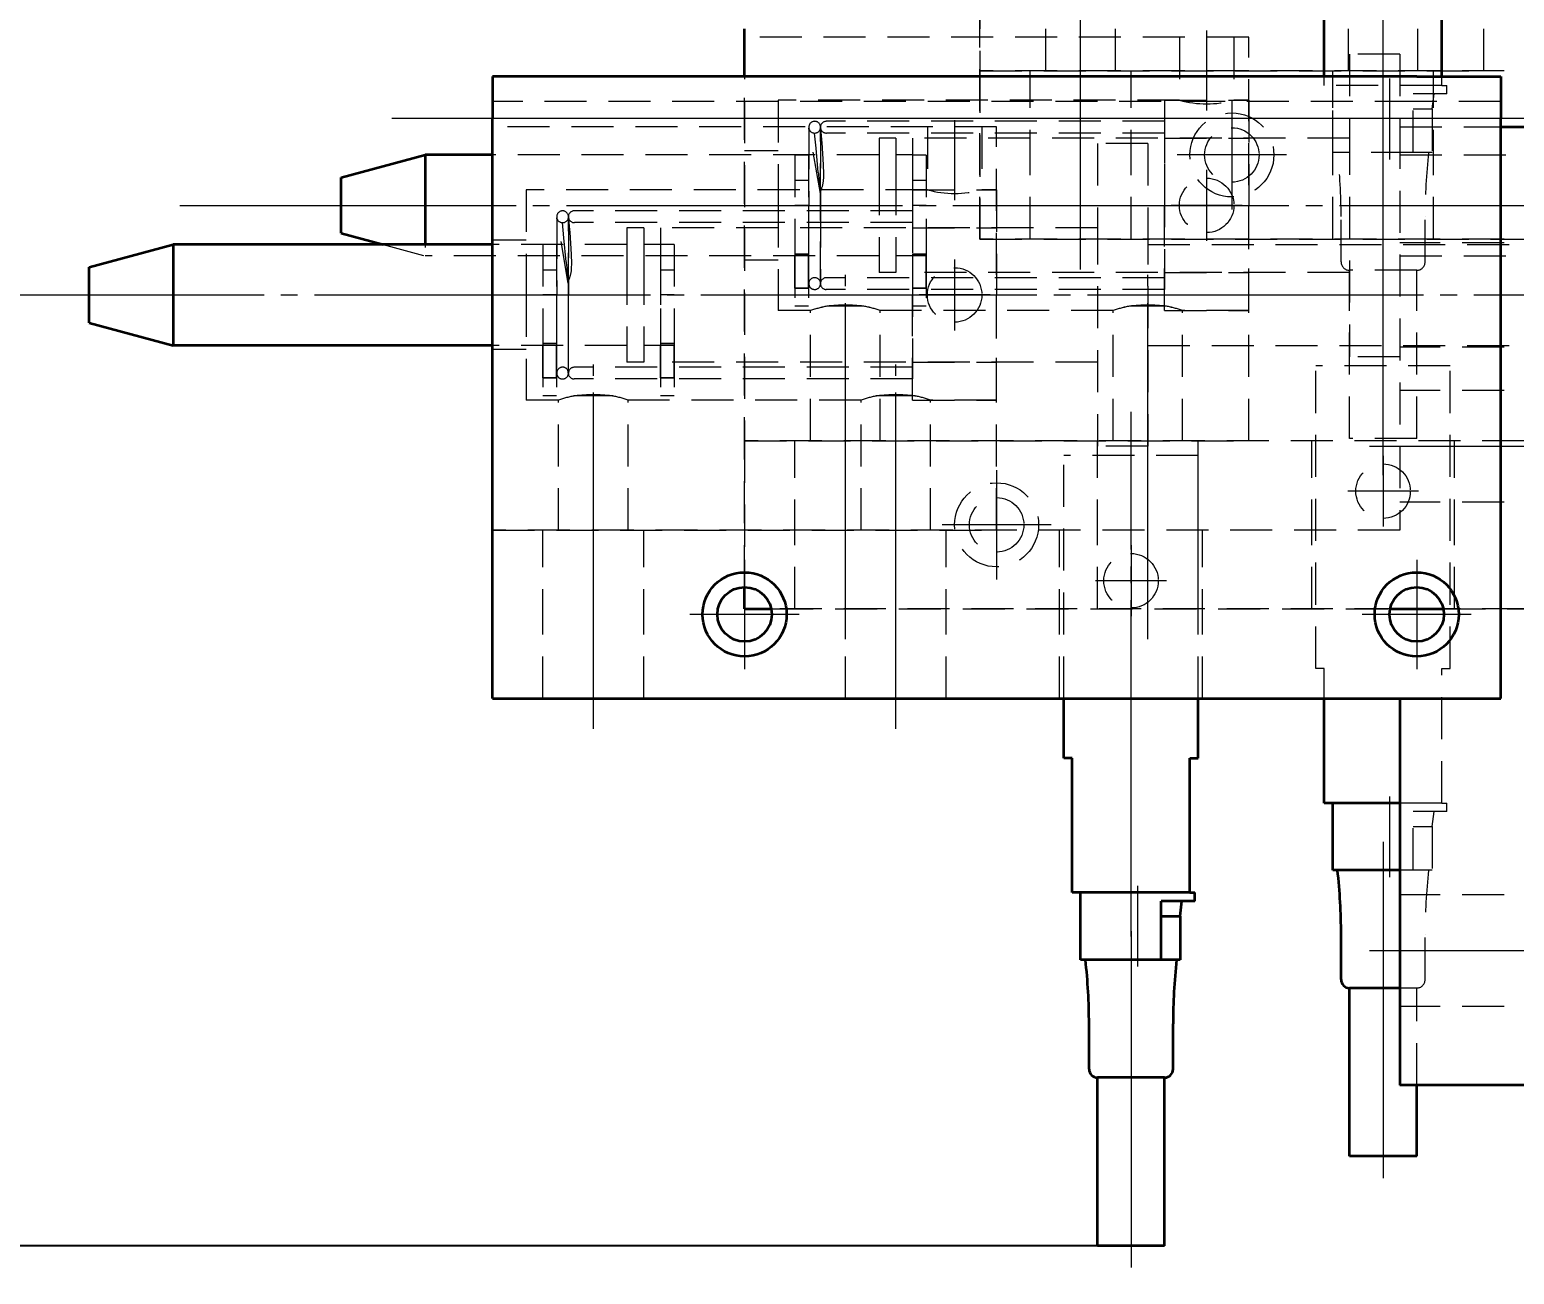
# Model space of a CAD drawing. Header units: millimetres. Extents: x 9439 to 18429, y 1498 to 3280.
# Drawn here: x 10756 to 10844.3, y 2666.8 to 2740.8 of the extents above; entities that cross this region are included whole.
import ezdxf

# ---------------------------------------------------------------- set-up
doc = ezdxf.new("R2010")
doc.units = ezdxf.units.MM
doc.linetypes.add('CENTER-HOKUTO', pattern=[23, 20, -1, 1, -1])
doc.linetypes.add('HIDDEN-HOKUTO', pattern=[3.8, 2.5, -1.3])
doc.layers.add('AM_7', color=2, linetype='CENTER-HOKUTO', lineweight=30)
doc.layers.add('AM_HID', color=1, linetype='HIDDEN-HOKUTO', lineweight=25)
doc.layers.add('word_dim', color=253, linetype='Continuous')
doc.styles.get("Standard").update_dxf_attribs({"font": 'romans.shx', "bigfont": 'bigfont.shx'})
doc.dimstyles.new('RS1-6', dxfattribs={"dimscale": 6, "dimtxt": 3.5, "dimasz": 3, "dimexe": 1, "dimexo": 0, "dimgap": 1, "dimtad": 3, "dimdsep": 46, "dimtxsty": 'Standard', "dimblk1": 'OPEN', "dimblk2": 'OPEN', "dimsah": 1, "dimcen": 0, "dimclrd": 256, "dimclre": 256, "dimclrt": 3, "dimadec": 0, "dimazin": 0, "dimtfac": 1, "dimtmove": 0, "dimatfit": 3, "dimldrblk": 'OPEN', "dimfxl": 0, "dimtolj": 1, "dimtzin": 0, "dimarcsym": 0})

# ---------------------------------------------------------------- blocks, each defined once
blk = doc.blocks.new('_Open')
at = {"color": 0, "lineweight": -2}
for p, q in [((-1, 0.1667), (0, 0)), ((-1, -0.1667), (0, 0)), ((0, 0), (-1, 0))]:
    blk.add_line(p, q, dxfattribs=at)
blk = doc.blocks.new('*D270')
at = {"layer": 'DEFPOINTS', "color": 0, "linetype": 'Continuous', "ltscale": 2}
for p in [(10978.514, 2934.659), (10663.972, 2668.456), (10821.513, 2668.456)]:
    blk.add_point(p, dxfattribs=at)
at = {"layer": 'word_dim', "linetype": 'Continuous', "lineweight": -2, "ltscale": 2}
for p, q in [((10978.514, 2934.659), (10657.972, 2934.659)), ((10663.972, 2916.659), (10663.972, 2686.456)), ((10821.513, 2668.456), (10657.972, 2668.456))]:
    blk.add_line(p, q, dxfattribs=at)
at = {"layer": 'word_dim', "linetype": 'Continuous', "lineweight": -2, "ltscale": 2, "xscale": 18, "yscale": 18, "zscale": 18}
for p, rotation in [((10663.972, 2934.659), 90), ((10663.972, 2668.456), 270)]:
    blk.add_blockref('_Open', p, dxfattribs=dict(at, rotation=rotation))
at = {"layer": 'word_dim', "color": 3, "linetype": 'Continuous', "ltscale": 2, "insert": (10647.472, 2801.558), "char_height": 21, "attachment_point": 5, "rotation": 90}
blk.add_mtext('\\A1;266.2', dxfattribs=at)

msp = doc.modelspace()

# ---------------------------------------------------------------- linework, layer by layer
at = {"color": 7, "lineweight": 35, "ltscale": 0.186572}
for p, q in [((10833.013, 2738.006), (10833.013, 2745.469)), ((10840.013, 2738.006), (10840.013, 2745.469))]:
    msp.add_line(p, q, dxfattribs=at)
at = {"color": 7, "lineweight": 35, "ltscale": 0.07065}
msp.add_line((10798.513, 2738.006), (10798.513, 2740.832), dxfattribs=at)
at = {"color": 7, "lineweight": 35, "ltscale": 0.0625}
for p, q in [((10783.513, 2738.006), (10783.513, 2735.506)), ((10843.513, 2738.006), (10843.513, 2735.506))]:
    msp.add_line(p, q, dxfattribs=at)
at = {"color": 7, "lineweight": 35}
for p, q in [((10838.513, 2738.006), (10783.513, 2738.006)), ((10783.513, 2701.006), (10783.513, 2735.506)), ((10843.513, 2701.006), (10843.513, 2735.506)), ((10783.513, 2701.006), (10843.513, 2701.006)), ((10837.513, 2701.006), (10837.513, 2678.006))]:
    msp.add_line(p, q, dxfattribs=at)
at = {"color": 7, "lineweight": 35, "ltscale": 0.125}
msp.add_line((10838.513, 2738.006), (10843.513, 2738.006), dxfattribs=at)
at = {"color": 7, "lineweight": 35, "ltscale": 0.1}
for p, q in [((10843.513, 2735.006), (10847.513, 2735.006)), ((10833.513, 2690.783), (10833.513, 2694.783)), ((10818.513, 2685.456), (10818.513, 2689.456)), ((10823.513, 2678.456), (10819.513, 2678.456)), ((10838.513, 2673.783), (10834.513, 2673.783)), ((10823.513, 2668.456), (10819.513, 2668.456))]:
    msp.add_line(p, q, dxfattribs=at)
at = {"color": 7, "lineweight": 35, "ltscale": 0.12941}
for p, q in [((10774.513, 2731.993), (10779.513, 2733.332)), ((10759.513, 2726.666), (10764.513, 2728.006))]:
    msp.add_line(p, q, dxfattribs=at)
at = {"color": 7, "lineweight": 35, "ltscale": 0.075}
for p, q in [((10779.513, 2733.332), (10779.513, 2730.332)), ((10837.513, 2683.783), (10834.513, 2683.783))]:
    msp.add_line(p, q, dxfattribs=at)
at = {"color": 7, "lineweight": 35, "ltscale": 0.099994}
msp.add_line((10783.512, 2733.332), (10779.513, 2733.332), dxfattribs=at)
at = {"color": 7, "lineweight": 35, "ltscale": 0.041506}
msp.add_line((10774.513, 2730.332), (10774.513, 2731.993), dxfattribs=at)
at = {"color": 7, "lineweight": 35, "ltscale": 0.008224}
for p, q in [((10774.513, 2730.003), (10774.513, 2730.332)), ((10759.513, 2724.677), (10759.513, 2725.006))]:
    msp.add_line(p, q, dxfattribs=at)
at = {"color": 7, "lineweight": 35, "ltscale": 0.014861}
msp.add_line((10779.513, 2730.332), (10779.513, 2729.738), dxfattribs=at)
at = {"color": 7, "lineweight": 35, "ltscale": 0.033282}
for p, q in [((10774.513, 2728.672), (10774.513, 2730.003)), ((10759.513, 2723.346), (10759.513, 2724.677))]:
    msp.add_line(p, q, dxfattribs=at)
at = {"color": 7, "lineweight": 35, "ltscale": 0.043293}
msp.add_line((10779.513, 2729.738), (10779.513, 2728.006), dxfattribs=at)
at = {"color": 7, "lineweight": 35, "ltscale": 0.06431}
msp.add_line((10774.513, 2728.672), (10776.997, 2728.006), dxfattribs=at)
at = {"color": 7, "lineweight": 35, "ltscale": 0.075001}
msp.add_line((10764.513, 2728.006), (10764.513, 2725.006), dxfattribs=at)
at = {"color": 7, "lineweight": 35, "ltscale": 0.475}
for p, q in [((10783.513, 2728.006), (10764.513, 2728.006)), ((10783.513, 2722.006), (10764.513, 2722.006))]:
    msp.add_line(p, q, dxfattribs=at)
at = {"color": 7, "lineweight": 35, "ltscale": 0.041505}
msp.add_line((10759.513, 2725.006), (10759.513, 2726.666), dxfattribs=at)
at = {"color": 7, "lineweight": 35, "ltscale": 0.01486}
msp.add_line((10764.513, 2725.006), (10764.513, 2724.412), dxfattribs=at)
at = {"color": 7, "lineweight": 35, "ltscale": 0.060139}
msp.add_line((10764.513, 2724.412), (10764.513, 2722.006), dxfattribs=at)
at = {"color": 7, "lineweight": 35, "ltscale": 0.129409}
msp.add_line((10759.513, 2723.346), (10764.513, 2722.006), dxfattribs=at)
at = {"color": 7, "lineweight": 35, "ltscale": 0.032375}
msp.add_line((10798.513, 2706.332), (10798.513, 2707.627), dxfattribs=at)
at = {"color": 7, "lineweight": 35, "ltscale": 0.039691}
msp.add_line((10798.513, 2706.332), (10800.1, 2706.332), dxfattribs=at)
at = {"color": 7, "lineweight": 35, "ltscale": 0.079395}
msp.add_line((10836.924, 2706.332), (10840.1, 2706.332), dxfattribs=at)
at = {"color": 7, "lineweight": 35, "ltscale": 0.088748}
for p, q in [((10817.513, 2697.456), (10817.513, 2701.006)), ((10825.513, 2697.456), (10825.513, 2701.006))]:
    msp.add_line(p, q, dxfattribs=at)
at = {"color": 7, "lineweight": 35, "ltscale": 0.155597}
msp.add_line((10833.013, 2694.783), (10833.013, 2701.006), dxfattribs=at)
at = {"color": 7, "lineweight": 35, "ltscale": 0.0125}
for p, q in [((10818.013, 2697.456), (10817.513, 2697.456)), ((10825.013, 2697.456), (10825.513, 2697.456)), ((10825.313, 2688.956), (10825.313, 2689.456))]:
    msp.add_line(p, q, dxfattribs=at)
at = {"color": 7, "lineweight": 35, "ltscale": 0.2}
for p, q in [((10818.013, 2689.456), (10818.013, 2697.456)), ((10825.013, 2689.456), (10825.013, 2697.456))]:
    msp.add_line(p, q, dxfattribs=at)
at = {"color": 7, "lineweight": 35, "ltscale": 0.112524}
msp.add_line((10837.514, 2694.783), (10833.013, 2694.783), dxfattribs=at)
at = {"color": 7, "lineweight": 35, "ltscale": 0.100009}
msp.add_line((10837.513, 2690.783), (10833.513, 2690.783), dxfattribs=at)
at = {"color": 7, "lineweight": 35, "ltscale": 0.175}
msp.add_line((10825.013, 2689.456), (10818.013, 2689.456), dxfattribs=at)
at = {"color": 7, "lineweight": 35, "ltscale": 0.0875}
msp.add_line((10823.303, 2685.456), (10823.303, 2688.956), dxfattribs=at)
at = {"color": 7, "lineweight": 35, "ltscale": 0.05025}
msp.add_line((10825.313, 2688.956), (10823.303, 2688.956), dxfattribs=at)
at = {"color": 7, "lineweight": 35, "ltscale": 0.022639}
msp.add_line((10824.442, 2688.056), (10824.543, 2688.956), dxfattribs=at)
at = {"color": 7, "lineweight": 35, "ltscale": 0.007501}
msp.add_line((10825.013, 2689.456), (10825.313, 2689.456), dxfattribs=at)
at = {"color": 7, "lineweight": 35, "ltscale": 0.028497}
for p, q in [((10823.303, 2688.056), (10824.442, 2688.056)), ((10824.442, 2685.456), (10823.303, 2685.456))]:
    msp.add_line(p, q, dxfattribs=at)
at = {"color": 7, "lineweight": 35, "ltscale": 0.064999}
msp.add_line((10824.442, 2688.056), (10824.442, 2685.456), dxfattribs=at)
at = {"color": 7, "lineweight": 35, "ltscale": 0.0675}
for p, q in [((10834.013, 2684.283), (10834.013, 2686.982)), ((10819.013, 2678.956), (10819.013, 2681.656)), ((10824.013, 2678.956), (10824.013, 2681.656))]:
    msp.add_line(p, q, dxfattribs=at)
at = {"color": 7, "lineweight": 35, "ltscale": 0.119751}
msp.add_line((10823.303, 2685.456), (10818.513, 2685.456), dxfattribs=at)
at = {"color": 7, "lineweight": 35, "ltscale": 0.25}
for p, q in [((10834.513, 2673.783), (10834.513, 2683.783)), ((10819.513, 2668.456), (10819.513, 2678.456)), ((10823.513, 2668.456), (10823.513, 2678.456)), ((10847.513, 2678.006), (10837.513, 2678.006))]:
    msp.add_line(p, q, dxfattribs=at)
at = {"color": 7, "lineweight": 35, "ltscale": 0.105597}
msp.add_line((10838.513, 2673.783), (10838.513, 2678.006), dxfattribs=at)
at = {"color": 7, "lineweight": 35}
for centre, radius in [((10798.513, 2706.006), 2.5), ((10838.513, 2706.006), 2.5), ((10798.513, 2706.006), 1.621), ((10838.513, 2706.006), 1.621)]:
    msp.add_circle(centre, radius, dxfattribs=at)
for centre, radius, start, end in [((10799.733, 2686.982), 34.28, 0, 6.36445), ((10784.733, 2681.656), 34.28, 0, 6.36445), ((10858.292, 2681.656), 34.28, 173.63555, 180.00001), ((10834.513, 2684.283), 0.5, 180.00001, 270), ((10819.513, 2678.956), 0.5, 180.00001, 270), ((10823.513, 2678.956), 0.5, 270, 0)]:
    msp.add_arc(centre, radius, start, end, dxfattribs=at)
at = {"layer": 'AM_7', "color": 2, "lineweight": 13}
for p, q in [((10836.513, 2724.819), (10836.513, 2766.983)), ((10818.513, 2726.526), (10818.513, 2748.203)), ((10836.513, 2737.526), (10836.513, 2747.203)), ((10826.013, 2740.729), (10826.013, 2735.973)), ((10836.513, 2714.283), (10836.513, 2740.519)), ((10836.913, 2733.069), (10836.913, 2737.869)), ((10827.513, 2736.582), (10827.513, 2730.082)), ((10849.513, 2735.506), (10777.512, 2735.506)), ((10844.013, 2735.506), (10778.012, 2735.506)), ((10844.013, 2735.506), (10778.012, 2735.506)), ((10844.013, 2735.506), (10778.012, 2735.506)), ((10811.013, 2735.403), (10811.013, 2730.646)), ((10830.763, 2733.332), (10824.263, 2733.332)), ((10826.013, 2732.44), (10826.013, 2728.225)), ((10764.913, 2730.332), (10880.113, 2730.332)), ((10828.12, 2730.332), (10823.905, 2730.332)), ((10811.013, 2727.113), (10811.013, 2722.899)), ((10804.513, 2704.526), (10804.513, 2726.203)), ((10822.513, 2704.526), (10822.513, 2726.203)), ((10749.913, 2725.006), (10865.113, 2725.006)), ((10813.12, 2725.006), (10808.905, 2725.006)), ((10789.513, 2699.2), (10789.513, 2720.877)), ((10807.513, 2699.2), (10807.513, 2720.877)), ((10821.513, 2686.856), (10821.513, 2718.056)), ((10835.712, 2716.006), (10857.313, 2716.006)), ((10836.513, 2715.44), (10836.513, 2711.225)), ((10813.513, 2714.582), (10813.513, 2708.082)), ((10838.62, 2713.332), (10834.405, 2713.332)), ((10816.763, 2711.332), (10810.263, 2711.332)), ((10821.513, 2710.113), (10821.513, 2705.899)), ((10798.513, 2709.256), (10798.513, 2702.756)), ((10838.513, 2709.256), (10838.513, 2702.756)), ((10823.62, 2708.006), (10819.405, 2708.006)), ((10801.763, 2706.006), (10795.263, 2706.006)), ((10841.763, 2706.006), (10835.263, 2706.006)), ((10836.913, 2690.382), (10836.913, 2695.182)), ((10836.513, 2692.482), (10836.513, 2672.083)), ((10821.913, 2685.056), (10821.913, 2689.856)), ((10821.513, 2687.156), (10821.513, 2666.756)), ((10835.712, 2686.006), (10857.313, 2686.006))]:
    msp.add_line(p, q, dxfattribs=at)
at = {"layer": 'AM_HID', "color": 1, "lineweight": 13}
for p, q in [((10812.513, 2762.332), (10812.513, 2738.332)), ((10842.513, 2738.332), (10842.513, 2762.332)), ((10816.446, 2738.332), (10816.446, 2746.082)), ((10820.58, 2738.332), (10820.58, 2746.082)), ((10834.446, 2738.332), (10834.446, 2746.082)), ((10838.58, 2738.332), (10838.58, 2746.082)), ((10812.513, 2728.332), (10812.513, 2743.333)), ((10798.513, 2740.332), (10798.513, 2716.332)), ((10828.513, 2740.332), (10798.513, 2740.332)), ((10824.392, 2740.332), (10824.392, 2736.582)), ((10827.634, 2740.332), (10827.634, 2736.582)), ((10828.513, 2716.332), (10828.513, 2740.332)), ((10834.513, 2739.332), (10834.513, 2734.647)), ((10837.513, 2739.332), (10834.513, 2739.332)), ((10837.513, 2739.332), (10837.513, 2735.007)), ((10866.513, 2738.332), (10812.513, 2738.332)), ((10812.513, 2738.332), (10812.513, 2728.332)), ((10812.513, 2738.332), (10842.513, 2738.332)), ((10815.513, 2732.332), (10815.513, 2738.332)), ((10821.513, 2732.332), (10821.513, 2738.332)), ((10833.513, 2732.332), (10833.513, 2738.332)), ((10839.513, 2732.332), (10839.513, 2738.332)), ((10798.513, 2707.627), (10798.513, 2738.006)), ((10833.013, 2737.469), (10833.013, 2738.006)), ((10840.013, 2737.469), (10833.013, 2737.469)), ((10833.513, 2733.469), (10833.513, 2737.469)), ((10840.013, 2737.469), (10840.013, 2738.006)), ((10840.013, 2737.469), (10840.313, 2737.469)), ((10840.313, 2736.969), (10840.313, 2737.469)), ((10838.513, 2736.506), (10783.513, 2736.506)), ((10800.513, 2736.582), (10800.513, 2730.332)), ((10824.392, 2736.582), (10800.513, 2736.582)), ((10823.513, 2736.582), (10823.513, 2730.332)), ((10823.513, 2736.582), (10828.513, 2736.582)), ((10828.513, 2736.582), (10827.634, 2736.582)), ((10828.513, 2736.582), (10828.513, 2730.332)), ((10838.303, 2733.469), (10838.303, 2736.969)), ((10840.313, 2736.969), (10838.303, 2736.969)), ((10843.513, 2736.506), (10838.513, 2736.506)), ((10839.442, 2736.069), (10839.543, 2736.969)), ((10838.303, 2736.069), (10839.442, 2736.069)), ((10838.303, 2736.069), (10839.442, 2736.069)), ((10839.442, 2736.069), (10839.442, 2733.469)), ((10783.513, 2735.006), (10783.513, 2711.006)), ((10813.513, 2735.006), (10783.513, 2735.006)), ((10802.333, 2734.983), (10802.333, 2730.332)), ((10803.023, 2731.039), (10802.339, 2734.919)), ((10802.764, 2733.728), (10802.683, 2734.632)), ((10803.028, 2735.041), (10803.028, 2730.332)), ((10803.043, 2734.929), (10803.028, 2735.041)), ((10803.033, 2734.972), (10803.033, 2734.982)), ((10803.033, 2730.332), (10803.033, 2734.972)), ((10803.033, 2730.332), (10803.033, 2734.972)), ((10823.513, 2735.332), (10803.373, 2735.332)), ((10823.513, 2734.632), (10803.383, 2734.632)), ((10809.392, 2735.006), (10809.392, 2731.256)), ((10812.634, 2735.006), (10812.634, 2731.256)), ((10813.513, 2711.006), (10813.513, 2735.006)), ((10823.513, 2735.332), (10823.513, 2725.332)), ((10834.513, 2734.647), (10834.513, 2721.332)), ((10837.513, 2735.006), (10843.513, 2735.006)), ((10837.513, 2735.006), (10837.513, 2711.006)), ((10802.895, 2732.297), (10802.764, 2733.728)), ((10806.513, 2734.332), (10806.513, 2732.25)), ((10807.513, 2734.332), (10806.513, 2734.332)), ((10807.513, 2734.332), (10807.513, 2732.25)), ((10808.513, 2734.332), (10808.513, 2732.25)), ((10834.513, 2734.332), (10808.513, 2734.332)), ((10819.513, 2734.006), (10819.513, 2729.321)), ((10822.513, 2734.006), (10819.513, 2734.006)), ((10822.513, 2734.006), (10822.513, 2729.321)), ((10823.513, 2734.332), (10828.513, 2734.332)), ((10779.513, 2733.332), (10779.513, 2732.841)), ((10779.513, 2732.841), (10779.513, 2730.332)), ((10806.513, 2733.332), (10783.512, 2733.332)), ((10800.513, 2733.582), (10798.513, 2733.582)), ((10802.313, 2733.326), (10801.513, 2733.326)), ((10801.513, 2733.326), (10801.513, 2727.339)), ((10802.313, 2733.326), (10801.513, 2733.326)), ((10802.313, 2733.326), (10802.313, 2727.339)), ((10808.513, 2733.332), (10807.513, 2733.332)), ((10809.313, 2733.326), (10808.513, 2733.326)), ((10808.513, 2733.326), (10808.513, 2731.256)), ((10809.313, 2733.326), (10808.513, 2733.326)), ((10809.313, 2733.326), (10809.313, 2727.339)), ((10838.303, 2733.469), (10833.513, 2733.469)), ((10837.513, 2733.332), (10861.013, 2733.332)), ((10839.442, 2733.469), (10838.303, 2733.469)), ((10806.513, 2732.25), (10806.513, 2726.332)), ((10807.513, 2732.25), (10807.513, 2726.332)), ((10808.513, 2732.25), (10808.513, 2730.761)), ((10815.513, 2728.332), (10815.513, 2732.332)), ((10821.513, 2728.332), (10821.513, 2732.332)), ((10833.513, 2728.332), (10833.513, 2732.332)), ((10839.513, 2728.332), (10839.513, 2732.332)), ((10785.513, 2731.256), (10785.513, 2725.006)), ((10809.392, 2731.256), (10785.513, 2731.256)), ((10801.513, 2731.829), (10802.313, 2731.829)), ((10801.513, 2731.829), (10802.313, 2731.829)), ((10803.023, 2731.039), (10803.023, 2731.068)), ((10803.023, 2731.043), (10803.023, 2730.332)), ((10808.513, 2731.829), (10809.313, 2731.829)), ((10808.513, 2731.829), (10809.313, 2731.829)), ((10808.513, 2731.256), (10808.513, 2725.006)), ((10808.513, 2731.256), (10813.513, 2731.256)), ((10813.513, 2731.256), (10812.634, 2731.256)), ((10813.513, 2731.256), (10813.513, 2725.006)), ((10779.513, 2730.332), (10779.513, 2727.332)), ((10800.513, 2730.332), (10800.513, 2724.082)), ((10802.313, 2730.332), (10801.513, 2730.332)), ((10802.333, 2725.683), (10802.333, 2730.332)), ((10803.023, 2730.332), (10803.023, 2725.765)), ((10803.028, 2725.623), (10803.028, 2730.332)), ((10803.033, 2725.693), (10803.033, 2730.332)), ((10803.033, 2725.693), (10803.033, 2730.332)), ((10809.313, 2730.332), (10808.513, 2730.332)), ((10823.513, 2724.082), (10823.513, 2730.332)), ((10828.513, 2724.082), (10828.513, 2730.332)), ((10787.333, 2729.657), (10787.333, 2725.006)), ((10788.023, 2725.713), (10787.339, 2729.593)), ((10787.764, 2728.402), (10787.683, 2729.306)), ((10788.028, 2729.715), (10788.028, 2725.006)), ((10788.043, 2729.603), (10788.028, 2729.715)), ((10788.033, 2729.645), (10788.033, 2729.656)), ((10788.033, 2725.006), (10788.033, 2729.645)), ((10788.033, 2725.006), (10788.033, 2729.645)), ((10808.513, 2730.006), (10788.373, 2730.006)), ((10808.513, 2729.306), (10788.383, 2729.306)), ((10808.513, 2730.006), (10808.513, 2720.006)), ((10819.513, 2729.321), (10819.513, 2716.006)), ((10822.513, 2729.321), (10822.513, 2716.006)), ((10834.013, 2726.969), (10834.013, 2729.669)), ((10839.013, 2726.969), (10839.013, 2729.669)), ((10787.895, 2726.97), (10787.764, 2728.402)), ((10791.513, 2729.006), (10791.513, 2726.924)), ((10792.513, 2729.006), (10791.513, 2729.006)), ((10792.513, 2729.006), (10792.513, 2726.924)), ((10793.513, 2729.006), (10793.513, 2726.924)), ((10819.513, 2729.006), (10793.513, 2729.006)), ((10808.513, 2729.006), (10813.513, 2729.006)), ((10764.513, 2728.006), (10764.513, 2727.515)), ((10764.513, 2727.515), (10764.513, 2725.006)), ((10776.997, 2728.006), (10779.513, 2727.332)), ((10785.513, 2728.256), (10783.513, 2728.256)), ((10791.513, 2728.006), (10783.513, 2728.006)), ((10787.313, 2727.999), (10786.513, 2727.999)), ((10786.513, 2727.999), (10786.513, 2722.013)), ((10787.313, 2727.999), (10786.513, 2727.999)), ((10787.313, 2727.999), (10787.313, 2722.013)), ((10793.513, 2728.006), (10792.513, 2728.006)), ((10794.313, 2727.999), (10793.513, 2727.999)), ((10793.513, 2727.999), (10793.513, 2722.013)), ((10794.313, 2727.999), (10793.513, 2727.999)), ((10794.313, 2727.999), (10794.313, 2722.013)), ((10866.513, 2728.332), (10812.513, 2728.332)), ((10812.513, 2728.332), (10870.512, 2728.332)), ((10822.513, 2728.006), (10846.013, 2728.006)), ((10847.513, 2728.106), (10837.513, 2728.106)), ((10806.513, 2727.332), (10779.513, 2727.332)), ((10791.513, 2726.924), (10791.513, 2721.006)), ((10792.513, 2726.924), (10792.513, 2721.006)), ((10793.513, 2726.924), (10793.513, 2721.006)), ((10800.513, 2727.082), (10798.513, 2727.082)), ((10801.513, 2727.435), (10802.313, 2727.435)), ((10802.313, 2727.435), (10801.513, 2727.435)), ((10801.513, 2727.339), (10801.513, 2724.332)), ((10801.513, 2725.406), (10801.513, 2727.339)), ((10802.313, 2727.332), (10801.513, 2727.332)), ((10802.313, 2727.339), (10802.313, 2724.332)), ((10802.313, 2725.406), (10802.313, 2727.339)), ((10808.513, 2727.332), (10807.513, 2727.332)), ((10808.513, 2727.435), (10809.313, 2727.435)), ((10809.313, 2727.435), (10808.513, 2727.435)), ((10809.313, 2727.332), (10808.513, 2727.332)), ((10809.313, 2727.339), (10809.313, 2724.332)), ((10809.313, 2725.406), (10809.313, 2727.339)), ((10837.513, 2727.332), (10861.013, 2727.332)), ((10786.513, 2726.503), (10787.313, 2726.503)), ((10786.513, 2726.503), (10787.313, 2726.503)), ((10788.023, 2725.713), (10788.023, 2725.742)), ((10788.023, 2725.717), (10788.023, 2725.006)), ((10793.513, 2726.503), (10794.313, 2726.503)), ((10793.513, 2726.503), (10794.313, 2726.503)), ((10803.023, 2725.682), (10803.023, 2725.765)), ((10823.513, 2726.032), (10803.383, 2726.032)), ((10807.513, 2726.332), (10806.513, 2726.332)), ((10834.513, 2726.332), (10808.513, 2726.332)), ((10823.513, 2726.332), (10828.513, 2726.332)), ((10838.513, 2726.469), (10834.513, 2726.469)), ((10838.513, 2726.469), (10834.513, 2726.469)), ((10834.513, 2716.469), (10834.513, 2726.469)), ((10838.513, 2716.469), (10838.513, 2726.469)), ((10764.513, 2725.006), (10764.513, 2722.006)), ((10785.513, 2725.006), (10785.513, 2718.756)), ((10787.313, 2725.006), (10786.513, 2725.006)), ((10787.333, 2720.357), (10787.333, 2725.006)), ((10788.023, 2725.006), (10788.023, 2720.439)), ((10788.028, 2720.297), (10788.028, 2725.006)), ((10788.033, 2720.367), (10788.033, 2725.006)), ((10788.033, 2720.367), (10788.033, 2725.006)), ((10794.313, 2725.006), (10793.513, 2725.006)), ((10802.313, 2725.406), (10801.513, 2725.406)), ((10801.513, 2725.406), (10802.313, 2725.406)), ((10802.333, 2725.683), (10802.334, 2725.706)), ((10802.334, 2725.659), (10802.333, 2725.683)), ((10803.033, 2725.682), (10803.033, 2725.693)), ((10823.513, 2725.332), (10803.373, 2725.332)), ((10809.313, 2725.406), (10808.513, 2725.406)), ((10808.513, 2725.406), (10809.313, 2725.406)), ((10808.513, 2718.756), (10808.513, 2725.006)), ((10813.513, 2718.756), (10813.513, 2725.006)), ((10802.446, 2724.082), (10800.513, 2724.082)), ((10802.313, 2724.332), (10801.513, 2724.332)), ((10802.446, 2716.332), (10802.446, 2724.082)), ((10805.613, 2724.332), (10803.413, 2724.332)), ((10805.613, 2724.332), (10803.413, 2724.332)), ((10806.58, 2716.332), (10806.58, 2724.082)), ((10820.446, 2724.082), (10806.58, 2724.082)), ((10809.313, 2724.332), (10808.513, 2724.332)), ((10820.446, 2716.332), (10820.446, 2724.082)), ((10823.613, 2724.332), (10821.413, 2724.332)), ((10823.613, 2724.332), (10821.413, 2724.332)), ((10823.513, 2724.082), (10828.513, 2724.082)), ((10824.58, 2716.332), (10824.58, 2724.082)), ((10828.513, 2724.082), (10824.58, 2724.082)), ((10791.513, 2722.006), (10783.513, 2722.006)), ((10785.513, 2721.756), (10783.513, 2721.756)), ((10786.513, 2722.108), (10787.313, 2722.108)), ((10787.313, 2722.108), (10786.513, 2722.108)), ((10786.513, 2722.013), (10786.513, 2719.006)), ((10786.513, 2720.08), (10786.513, 2722.013)), ((10787.313, 2722.006), (10786.513, 2722.006)), ((10787.313, 2722.013), (10787.313, 2719.006)), ((10787.313, 2720.08), (10787.313, 2722.013)), ((10793.513, 2722.006), (10792.513, 2722.006)), ((10793.513, 2722.108), (10794.313, 2722.108)), ((10794.313, 2722.108), (10793.513, 2722.108)), ((10793.513, 2722.013), (10793.513, 2719.006)), ((10793.513, 2720.08), (10793.513, 2722.013)), ((10794.313, 2722.006), (10793.513, 2722.006)), ((10794.313, 2722.013), (10794.313, 2719.006)), ((10794.313, 2720.08), (10794.313, 2722.013)), ((10822.513, 2722.006), (10846.013, 2722.006)), ((10837.513, 2721.332), (10834.513, 2721.332)), ((10847.513, 2721.906), (10837.513, 2721.906)), ((10788.023, 2720.356), (10788.023, 2720.439)), ((10808.513, 2720.706), (10788.383, 2720.706)), ((10792.513, 2721.006), (10791.513, 2721.006)), ((10819.513, 2721.006), (10793.513, 2721.006)), ((10808.513, 2721.006), (10813.513, 2721.006)), ((10832.513, 2702.783), (10832.513, 2720.783)), ((10840.513, 2720.783), (10832.513, 2720.783)), ((10840.513, 2702.783), (10840.513, 2720.783)), ((10787.313, 2720.08), (10786.513, 2720.08)), ((10786.513, 2720.08), (10787.313, 2720.08)), ((10787.333, 2720.357), (10787.334, 2720.38)), ((10787.334, 2720.332), (10787.333, 2720.357)), ((10788.033, 2720.356), (10788.033, 2720.367)), ((10808.513, 2720.006), (10788.373, 2720.006)), ((10794.313, 2720.08), (10793.513, 2720.08)), ((10793.513, 2720.08), (10794.313, 2720.08)), ((10787.446, 2718.756), (10785.513, 2718.756)), ((10787.313, 2719.006), (10786.513, 2719.006)), ((10787.446, 2711.006), (10787.446, 2718.756)), ((10790.613, 2719.006), (10788.413, 2719.006)), ((10790.613, 2719.006), (10788.413, 2719.006)), ((10791.58, 2711.006), (10791.58, 2718.756)), ((10805.446, 2718.756), (10791.58, 2718.756)), ((10794.313, 2719.006), (10793.513, 2719.006)), ((10805.446, 2711.006), (10805.446, 2718.756)), ((10808.613, 2719.006), (10806.413, 2719.006)), ((10808.613, 2719.006), (10806.413, 2719.006)), ((10808.513, 2718.756), (10813.513, 2718.756)), ((10809.58, 2711.006), (10809.58, 2718.756)), ((10813.513, 2718.756), (10809.58, 2718.756)), ((10847.513, 2719.33), (10837.513, 2719.33)), ((10852.513, 2716.332), (10798.513, 2716.332)), ((10798.513, 2716.332), (10798.513, 2706.332)), ((10798.513, 2716.332), (10828.513, 2716.332)), ((10801.513, 2710.332), (10801.513, 2716.332)), ((10807.513, 2710.332), (10807.513, 2716.332)), ((10819.513, 2710.332), (10819.513, 2716.332)), ((10822.513, 2716.006), (10819.513, 2716.006)), ((10825.513, 2710.332), (10825.513, 2716.332)), ((10832.263, 2710.332), (10832.263, 2716.332)), ((10838.513, 2716.469), (10834.513, 2716.469)), ((10840.763, 2710.332), (10840.763, 2716.332)), ((10817.513, 2701.006), (10817.513, 2715.456)), ((10825.513, 2715.456), (10817.513, 2715.456)), ((10825.513, 2701.006), (10825.513, 2715.456)), ((10847.513, 2712.683), (10837.513, 2712.683)), ((10837.513, 2711.006), (10783.513, 2711.006)), ((10783.513, 2711.006), (10783.513, 2701.006)), ((10783.513, 2711.006), (10813.513, 2711.006)), ((10786.513, 2705.006), (10786.513, 2711.006)), ((10792.513, 2705.006), (10792.513, 2711.006)), ((10804.513, 2705.006), (10804.513, 2711.006)), ((10810.513, 2705.006), (10810.513, 2711.006)), ((10817.263, 2705.006), (10817.263, 2711.006)), ((10825.763, 2705.006), (10825.763, 2711.006)), ((10801.513, 2706.332), (10801.513, 2710.332)), ((10807.513, 2706.332), (10807.513, 2710.332)), ((10819.513, 2706.332), (10819.513, 2710.332)), ((10825.513, 2706.332), (10825.513, 2710.332)), ((10832.263, 2706.332), (10832.263, 2710.332)), ((10840.763, 2706.332), (10840.763, 2710.332)), ((10852.513, 2706.332), (10798.513, 2706.332)), ((10800.1, 2706.332), (10836.924, 2706.332)), ((10840.1, 2706.332), (10855.512, 2706.332)), ((10786.513, 2701.006), (10786.513, 2705.006)), ((10792.513, 2701.006), (10792.513, 2705.006)), ((10804.513, 2701.006), (10804.513, 2705.006)), ((10810.513, 2701.006), (10810.513, 2705.006)), ((10817.263, 2701.006), (10817.263, 2705.006)), ((10825.763, 2701.006), (10825.763, 2705.006)), ((10833.013, 2702.783), (10832.513, 2702.783)), ((10833.013, 2701.006), (10833.013, 2702.783)), ((10840.013, 2702.783), (10840.513, 2702.783)), ((10840.013, 2694.783), (10840.013, 2702.783)), ((10837.513, 2701.006), (10783.513, 2701.006)), ((10840.013, 2694.783), (10837.514, 2694.783)), ((10838.303, 2690.783), (10838.303, 2694.283)), ((10840.313, 2694.283), (10838.303, 2694.283)), ((10839.442, 2693.382), (10839.543, 2694.283)), ((10840.013, 2694.783), (10840.313, 2694.783)), ((10840.313, 2694.283), (10840.313, 2694.783)), ((10838.303, 2693.382), (10839.442, 2693.382)), ((10838.303, 2693.382), (10839.442, 2693.382)), ((10839.442, 2693.382), (10839.442, 2690.783)), ((10838.303, 2690.783), (10837.513, 2690.783)), ((10839.442, 2690.783), (10838.303, 2690.783)), ((10847.513, 2689.33), (10837.513, 2689.33)), ((10823.303, 2688.056), (10824.442, 2688.056)), ((10839.013, 2684.283), (10839.013, 2686.982)), ((10838.513, 2683.783), (10834.513, 2683.783)), ((10838.513, 2683.783), (10837.513, 2683.783)), ((10838.513, 2678.006), (10838.513, 2683.783)), ((10847.513, 2682.683), (10837.513, 2682.683)), ((10823.513, 2678.456), (10819.513, 2678.456))]:
    msp.add_line(p, q, dxfattribs=at)
for points in [[(10803.222, 2731.924), (10803.231, 2732.203), (10803.217, 2732.742), (10803.124, 2734.073), (10803.11, 2734.229)], [(10803.023, 2731.068), (10803.035, 2731.161), (10803.104, 2731.36)], [(10788.222, 2726.598), (10788.231, 2726.876), (10788.217, 2727.416), (10788.124, 2728.747), (10788.11, 2728.903)], [(10788.023, 2725.742), (10788.035, 2725.835), (10788.104, 2726.034)]]:
    msp.add_lwpolyline(points, dxfattribs=at)
for centre, radius in [((10827.513, 2733.332), 2.5), ((10827.513, 2733.332), 1.621), ((10826.013, 2730.332), 1.621), ((10811.013, 2725.006), 1.621), ((10836.513, 2713.332), 1.621), ((10813.513, 2711.332), 2.5), ((10813.513, 2711.332), 1.621), ((10821.513, 2708.006), 1.621)]:
    msp.add_circle(centre, radius, dxfattribs=at)
for centre, radius, start, end in [((10826.013, 2742.62), 6.25, 254.97144, 285.02902), ((10826.013, 2742.62), 6.25, 254.97082, 285.02872), ((10802.683, 2734.982), 0.35, 9.69632, 179.83872), ((10802.683, 2734.982), 0.35, 192.72727, 270), ((10802.683, 2734.983), 0.35, 270.00983, 359.89726), ((10803.373, 2734.982), 0.35, 90, 170.30368), ((10803.383, 2734.983), 0.35, 180.10288, 269.99018), ((10767.024, 2731.119), 36.22, 4.92626, 6.03904), ((10799.733, 2729.669), 34.28, 0, 6.36445), ((10873.292, 2729.669), 34.28, 173.63555, 180.00001), ((10854.479, 2736.871), 51.785, 185.06816, 186.46253), ((10801.463, 2731.995), 1.76, 338.87046, 357.70967), ((10811.013, 2737.294), 6.25, 254.97144, 285.02902), ((10811.013, 2737.294), 6.25, 254.97082, 285.02872), ((10787.683, 2729.656), 0.35, 9.69632, 179.83872), ((10787.683, 2729.656), 0.35, 192.72727, 270), ((10787.683, 2729.656), 0.35, 270.00983, 359.89726), ((10788.373, 2729.656), 0.35, 90, 170.30368), ((10788.383, 2729.656), 0.35, 180.10288, 269.99018), ((10752.024, 2725.793), 36.22, 4.92626, 6.03904), ((10839.479, 2731.545), 51.785, 185.06816, 186.46253), ((10786.463, 2726.668), 1.76, 338.87046, 357.70967), ((10834.513, 2726.969), 0.5, 180.00001, 270), ((10838.513, 2726.969), 0.5, 270, 0), ((10802.683, 2725.682), 0.35, 13.72913, 176.08696), ((10802.681, 2725.682), 0.352, 359.25758, 13.72245), ((10803.383, 2725.682), 0.35, 90.00982, 179.89725), ((10802.683, 2725.682), 0.35, 176.08696, 270), ((10802.683, 2725.682), 0.35, 270, 350.30368), ((10803.373, 2725.682), 0.35, 179.99999, 189.69632), ((10803.373, 2725.682), 0.35, 189.69632, 270), ((10804.742, 2717.209), 7.247, 100.56876, 108.47222), ((10804.742, 2717.209), 7.246, 100.56874, 108.47251), ((10804.512, 2714.93), 9.467, 83.32693, 96.67196), ((10804.513, 2714.93), 9.467, 83.32808, 96.67304), ((10804.284, 2717.209), 7.246, 71.52749, 79.43125), ((10804.283, 2717.209), 7.247, 71.52778, 79.43123), ((10822.742, 2717.209), 7.247, 100.56876, 108.47222), ((10822.742, 2717.209), 7.246, 100.56874, 108.47251), ((10822.513, 2714.93), 9.467, 83.32808, 96.67304), ((10822.512, 2714.93), 9.467, 83.32693, 96.67196), ((10822.284, 2717.209), 7.246, 71.52749, 79.43125), ((10822.283, 2717.209), 7.247, 71.52778, 79.43123), ((10787.683, 2720.356), 0.35, 13.72913, 176.08696), ((10787.681, 2720.356), 0.352, 359.25758, 13.72245), ((10788.383, 2720.356), 0.35, 90.00982, 179.89725), ((10787.683, 2720.356), 0.35, 176.08696, 270), ((10787.683, 2720.356), 0.35, 270, 350.30368), ((10788.373, 2720.356), 0.35, 179.99999, 189.69632), ((10788.373, 2720.356), 0.35, 189.69632, 270), ((10789.742, 2711.883), 7.247, 100.56876, 108.47222), ((10789.742, 2711.883), 7.246, 100.56874, 108.47251), ((10789.512, 2709.603), 9.467, 83.32693, 96.67196), ((10789.513, 2709.603), 9.467, 83.32808, 96.67304), ((10789.284, 2711.883), 7.246, 71.52749, 79.43125), ((10789.283, 2711.883), 7.247, 71.52778, 79.43123), ((10807.742, 2711.883), 7.247, 100.56876, 108.47222), ((10807.742, 2711.883), 7.246, 100.56874, 108.47251), ((10807.513, 2709.603), 9.467, 83.32808, 96.67304), ((10807.512, 2709.603), 9.467, 83.32693, 96.67196), ((10807.284, 2711.883), 7.246, 71.52749, 79.43125), ((10807.283, 2711.883), 7.247, 71.52778, 79.43123), ((10873.292, 2686.982), 34.28, 173.63555, 180.00001), ((10838.513, 2684.283), 0.5, 270, 0)]:
    msp.add_arc(centre, radius, start, end, dxfattribs=at)

# ---------------------------------------------------------------- dimensions: what is measured, and where the dimension line sits
at = {"layer": 'word_dim', "linetype": 'Continuous', "ltscale": 2}
dim = msp.add_linear_dim(base=(10663.972, 2668.456), p1=(10978.514, 2934.659), p2=(10821.513, 2668.456), angle=90, dimstyle='RS1-6', dxfattribs=at)
dim.commit()
dim.dimension.update_dxf_attribs({"geometry": '*D270', "text_midpoint": (10647.472, 2801.558)})

doc.saveas('drawing.dxf')
